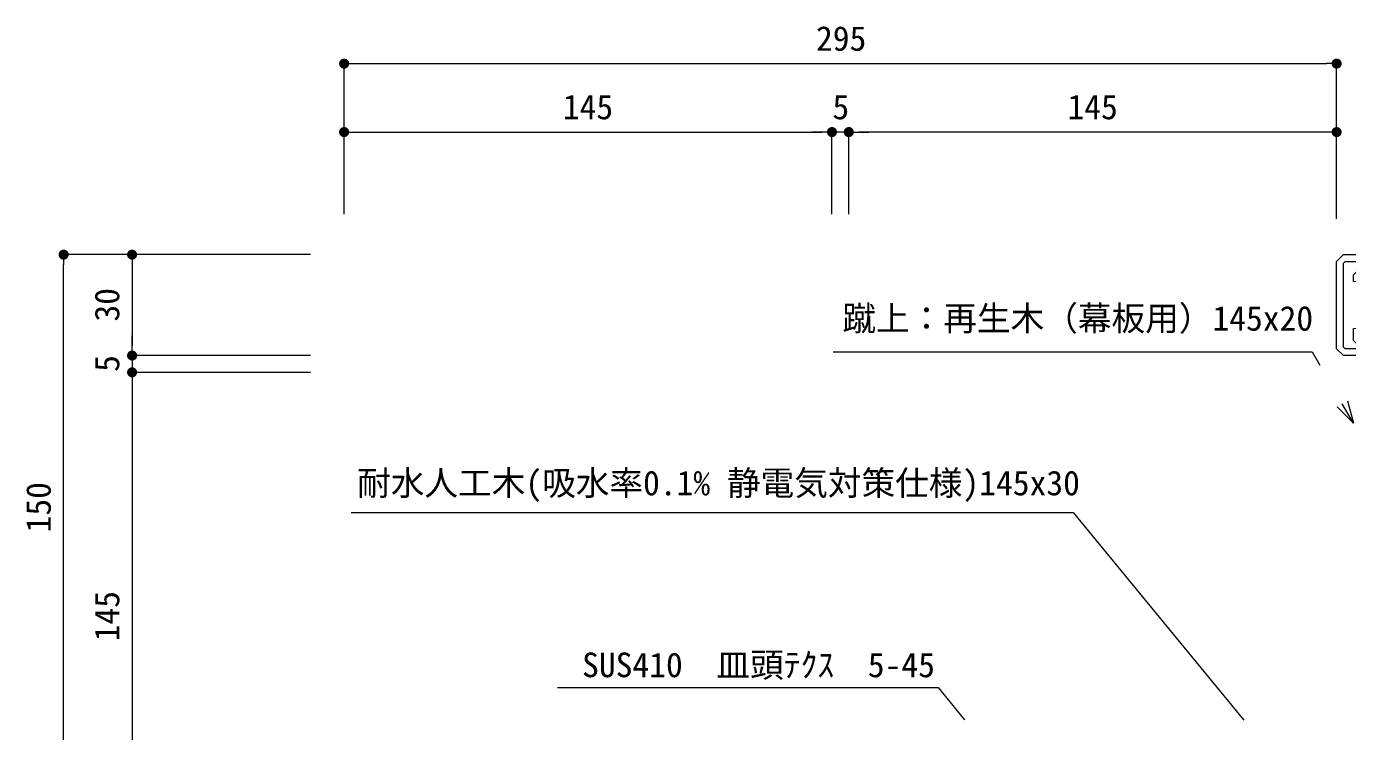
# Model space of a CAD drawing. Units: millimetres, scale not verified. Extents: x -4603 to 4686, y -14667 to 14758.
# Drawn here: x 4033.2 to 4425.9, y -13564.5 to -13354.7 of the extents above; entities that cross this region are included whole.
import ezdxf
from ezdxf.enums import TextEntityAlignment as Align

# ---------------------------------------------------------------- set-up
doc = ezdxf.new("R2010")
doc.units = ezdxf.units.MM
doc.header["$LTSCALE"] = 6.6
for name, color, linetype, lineweight in [('0-0_A-E01-仕上太線', 4, 'Continuous', 9), ('0-4_0', 7, 'Continuous', 9), ('0-5_A-B03-文字_書込_小', 7, 'Continuous', 9), ('0-E_SUNPO_s', 4, 'Continuous', 9), ('1-0_0-A12-寸法_目地', 5, 'Continuous', 9)]:
    doc.layers.add(name, color=color, linetype=linetype, lineweight=lineweight)
doc.styles.add('ＭＳ ゴシック', font='')
doc.styles.get('ＭＳ ゴシック').set_extended_font_data('MS Gothic')

# ---------------------------------------------------------------- blocks, each defined once
blk = doc.blocks.new('_Dot')
at = {"layer": '0-4_0'}
blk.add_line((-25, 0), (-50, 0), dxfattribs=at)
for points in [[(0, 0), (-25, 0), (-24.8, 3.13)], [(0, 0), (-24.8, -3.13), (-25, 0)], [(0, 0), (-24.8, 3.13), (-24.21, 6.22)], [(0, 0), (-24.21, -6.22), (-24.8, -3.13)], [(0, 0), (-24.21, 6.22), (-23.24, 9.2)], [(0, 0), (-23.24, -9.2), (-24.21, -6.22)], [(0, 0), (-23.24, 9.2), (-21.91, 12.04)], [(0, 0), (-21.91, -12.04), (-23.24, -9.2)], [(0, 0), (-21.91, 12.04), (-20.23, 14.69)], [(0, 0), (-20.23, -14.69), (-21.91, -12.04)], [(0, 0), (-20.23, 14.69), (-18.22, 17.11)], [(0, 0), (-18.22, -17.11), (-20.23, -14.69)], [(0, 0), (-18.22, 17.11), (-15.94, 19.26)], [(0, 0), (-15.94, -19.26), (-18.22, -17.11)], [(0, 0), (-15.94, 19.26), (-13.4, 21.11)], [(0, 0), (-13.4, -21.11), (-15.94, -19.26)], [(0, 0), (-13.4, 21.11), (-10.64, 22.62)], [(0, 0), (-10.64, -22.62), (-13.4, -21.11)], [(0, 0), (-10.64, 22.62), (-7.73, 23.78)], [(0, 0), (-7.73, -23.78), (-10.64, -22.62)], [(0, 0), (-7.73, 23.78), (-4.68, 24.56)], [(0, 0), (-4.68, -24.56), (-7.73, -23.78)], [(0, 0), (-4.68, 24.56), (-1.57, 24.95)], [(0, 0), (-1.57, -24.95), (-4.68, -24.56)], [(0, 0), (-1.57, 24.95), (1.57, 24.95)], [(0, 0), (1.57, -24.95), (-1.57, -24.95)], [(0, 0), (1.57, 24.95), (4.68, 24.56)], [(0, 0), (4.68, 24.56), (7.73, 23.78)], [(0, 0), (7.73, 23.78), (10.64, 22.62)], [(0, 0), (10.64, 22.62), (13.4, 21.11)], [(0, 0), (13.4, 21.11), (15.94, 19.26)], [(0, 0), (15.94, 19.26), (18.22, 17.11)], [(0, 0), (18.22, 17.11), (20.23, 14.69)], [(0, 0), (20.23, 14.69), (21.91, 12.04)], [(0, 0), (21.91, 12.04), (23.24, 9.2)], [(0, 0), (23.24, 9.2), (24.21, 6.22)], [(0, 0), (24.21, 6.22), (24.8, 3.13)], [(0, 0), (24.8, 3.13), (25, 0)], [(0, 0), (4.68, -24.56), (1.57, -24.95)], [(0, 0), (7.73, -23.78), (4.68, -24.56)], [(0, 0), (10.64, -22.62), (7.73, -23.78)], [(0, 0), (13.4, -21.11), (10.64, -22.62)], [(0, 0), (15.94, -19.26), (13.4, -21.11)], [(0, 0), (18.22, -17.11), (15.94, -19.26)], [(0, 0), (20.23, -14.69), (18.22, -17.11)], [(0, 0), (21.91, -12.04), (20.23, -14.69)], [(0, 0), (23.24, -9.2), (21.91, -12.04)], [(0, 0), (24.21, -6.22), (23.24, -9.2)], [(0, 0), (24.8, -3.13), (24.21, -6.22)], [(0, 0), (25, 0), (24.8, -3.13)]]:
    blk.add_solid(points, dxfattribs=at)
blk = doc.blocks.new('DK-2020-V1 S')
at = {"layer": '0-4_0'}
for p, q in [((250, 1200), (300, 1250)), ((300, 1250), (887.5, 1250)), ((2381.2, 1250), (2112.5, 1250)), ((3300, 1250), (3031.2, 1250)), ((4218.8, 1250), (3950, 1250)), ((5137.5, 1250), (4868.8, 1250)), ((1137.5, 1000), (1137.5, 425)), ((1862.5, 1000), (1862.5, 450)), ((2631.2, 450), (2631.2, 1000)), ((2781.2, 1000), (2781.2, 450)), ((3550, 450), (3550, 1000)), ((3700, 1000), (3700, 450)), ((4468.8, 450), (4468.8, 1000)), ((4618.8, 1000), (4618.8, 450)), ((5387.5, 450), (5387.5, 1000)), ((6112.5, 1000), (6112.5, 425)), ((550, 700), (550, 800)), ((6700, 700), (6700, 800)), ((2112.5, 200), (2381.2, 200)), ((3031.2, 200), (3300, 200)), ((3950, 200), (4218.8, 200)), ((4868.8, 200), (5137.5, 200)), ((1244.8, 50), (919.8, 50)), ((1719.8, 0), (1294.8, 0)), ((2094.8, 50), (1769.8, 50)), ((1908.8, 50), (2069.8, 50)), ((2569.8, 0), (2144.8, 0)), ((2944.8, 50), (2619.8, 50)), ((3419.8, 0), (2994.8, 0)), ((3794.8, 50), (3469.8, 50)), ((4269.8, 0), (3844.8, 0)), ((4644.8, 50), (4319.8, 50)), ((5119.8, 0), (4694.8, 0)), ((5494.8, 50), (5169.8, 50)), ((5969.8, 0), (5544.8, 0)), ((6344.8, 50), (6019.8, 50))]:
    blk.add_line(p, q, dxfattribs=at)
for points in [[(869.8, 0), (100, 0), (0, 100), (0, 1400), (100, 1500), (7150, 1500), (7250, 1400)], [(500, 0), (500, 75), (475, 100), (125, 100), (100, 125), (100, 1375), (125, 1400), (7125, 1400), (7150, 1375), (7150, 125), (7125, 100), (6775, 100), (6750, 75), (6750, 0)], [(7250, 1400), (7250, 100), (7150, 0), (6394.8, 0)], [(250, 1100), (250, 1200), (300, 1250)], [(1287.5, 942.1), (1287.5, 1150), (1337.5, 1200), (1662.5, 1200), (1712.5, 1150), (1712.5, 942.1)], [(5537.5, 942.1), (5537.5, 1150), (5587.5, 1200), (5912.5, 1200), (5962.5, 1150), (5962.5, 942.1)], [(7000, 1100), (7000, 1200), (6950, 1250), (6362.5, 1250)], [(7000, 1200), (6950, 1250), (7000, 1200)], [(887.5, 175), (300, 175), (250, 225), (300, 175), (250, 225), (250, 400)], [(1287.5, 557.9), (1287.5, 350), (1337.5, 300), (1662.5, 300), (1712.5, 350), (1712.5, 557.9)], [(5962.5, 557.9), (5962.5, 350), (5912.5, 300), (5587.5, 300), (5537.5, 350), (5537.5, 557.9)], [(6362.5, 175), (6950, 175), (7000, 225), (6950, 175), (7000, 225), (7000, 400)], [(2326.8, 200), (2131.2, 200), (2326.8, 200)], [(1901.5, 50), (2058, 50), (1914.4, 50)]]:
    blk.add_lwpolyline(points, dxfattribs=at)
for centre, radius, start, end in [((887.5, 1000), 250, 0, 90), ((2112.5, 1000), 250, 90, 180), ((2381.2, 1000), 250, 0, 90), ((3031.2, 1000), 250, 90, 180), ((3300, 1000), 250, 0, 90), ((3950, 1000), 250, 90, 180), ((4218.8, 1000), 250, 0, 90), ((4868.8, 1000), 250, 90, 180), ((5137.5, 1000), 250, 0, 90), ((6362.5, 1000), 250, 90, 180), ((250, 800), 300, 0, 90), ((7000, 800), 300, 90, 180), ((1487.5, 942.1), 200, 180, 230.20819), ((1327.5, 750), 50, 309.79181, 50.20816), ((1672.5, 750), 50, 129.79185, 230.20821), ((1512.5, 942.1), 200, 309.79181, 0), ((5737.5, 942.1), 200, 180, 230.20819), ((5577.5, 750), 50, 309.79179, 50.20815), ((5922.5, 750), 50, 129.79184, 230.20819), ((5762.5, 942.1), 200, 309.79179, 0), ((250, 700), 300, 270, 0), ((1487.5, 557.9), 200, 129.79182, 180), ((1512.5, 557.9), 200, 0, 50.20817), ((5737.5, 557.9), 200, 129.79184, 180), ((5762.5, 557.9), 200, 0, 50.20818), ((7000, 700), 300, 180, 270), ((887.5, 425), 250, 270, 0), ((2112.5, 450), 250, 180, 270), ((2381.2, 450), 250, 270, 0), ((3031.2, 450), 250, 180, 270), ((3300, 450), 250, 270, 0), ((3950, 450), 250, 180, 270), ((4218.8, 450), 250, 270, 0), ((4868.8, 450), 250, 180, 270), ((5137.5, 450), 250, 270, 0), ((6362.5, 425), 250, 180, 270), ((919.8, 0), 50, 90, 180), ((1244.8, 0), 50, 0, 90), ((1769.8, 0), 50, 90, 180), ((2094.8, 0), 50, 0, 90), ((2619.8, 0), 50, 90, 180), ((2944.8, 0), 50, 0, 90), ((3469.8, 0), 50, 90, 180), ((3794.8, 0), 50, 0, 90), ((4319.8, 0), 50, 90, 180), ((4644.8, 0), 50, 0, 90), ((5169.8, 0), 50, 90, 180), ((5494.8, 0), 50, 0, 90), ((6019.8, 0), 50, 90, 180), ((6344.8, 0), 50, 0, 90)]:
    blk.add_arc(centre, radius, start, end, dxfattribs=at)
blk = doc.blocks.new('_Open30')
at = {"layer": '0-E_SUNPO_s'}
blk.add_line((0, 0), (-50, 0), dxfattribs=at)
blk.add_lwpolyline([(-50, 13.4), (0, 0), (-50, -13.4)], dxfattribs=at)

msp = doc.modelspace()

# ---------------------------------------------------------------- linework, layer by layer
at = {"layer": '0-5_A-B03-文字_書込_小'}
for points in [[(4273.042, -13451.518), (4415.376, -13451.518), (4417.666, -13455.476)], [(4129.753, -13499.361), (4344.408, -13499.361), (4395.06, -13561.039)], [(4191.141, -13551.361), (4304.261, -13551.361), (4312.099, -13560.995)]]:
    msp.add_lwpolyline(points, dxfattribs=at)
at = {"layer": '1-0_0-A12-寸法_目地'}
for p, q in [((4127.681, -13410.631), (4127.681, -13365.807)), ((4130.681, -13365.807), (4419.681, -13365.807)), ((4422.681, -13410.631), (4422.681, -13365.807)), ((4127.681, -13410.631), (4127.681, -13386.171)), ((4130.681, -13386.171), (4269.681, -13386.171)), ((4269.681, -13386.171), (4266.681, -13386.171)), ((4272.681, -13410.631), (4272.681, -13386.171)), ((4272.681, -13410.631), (4272.681, -13386.171)), ((4277.681, -13386.171), (4272.681, -13386.171)), ((4277.681, -13410.631), (4277.681, -13386.171)), ((4277.681, -13410.631), (4277.681, -13386.171)), ((4419.681, -13386.171), (4280.681, -13386.171)), ((4280.681, -13386.171), (4283.681, -13386.171)), ((4422.681, -13411.971), (4422.681, -13386.171)), ((4117.681, -13422.627), (4044.296, -13422.627)), ((4044.296, -13569.631), (4044.296, -13425.627)), ((4117.681, -13422.627), (4064.659, -13422.627)), ((4064.659, -13425.627), (4064.659, -13449.627)), ((4064.659, -13449.627), (4064.659, -13446.627)), ((4117.681, -13452.627), (4064.659, -13452.627)), ((4117.681, -13452.627), (4064.659, -13452.627)), ((4064.659, -13452.627), (4064.659, -13457.627)), ((4117.681, -13457.627), (4064.659, -13457.627)), ((4117.681, -13457.627), (4064.659, -13457.627)), ((4064.659, -13460.627), (4064.659, -13463.627)), ((4064.659, -13460.627), (4064.659, -13599.631))]:
    msp.add_line(p, q, dxfattribs=at)

# ---------------------------------------------------------------- block references
at = {"layer": '0-0_A-E01-仕上太線', "xscale": 0.02, "yscale": 0.02}
msp.add_blockref('DK-2020-V1 S', (4422.681, -13452.626), dxfattribs=at)
at = {"layer": '0-5_A-B03-文字_書込_小', "xscale": 0.1333333, "yscale": 0.1333333, "rotation": 300.04983}
msp.add_blockref('_Open30', (4427.681, -13472.788), dxfattribs=at)
at = {"layer": '1-0_0-A12-寸法_目地', "xscale": 0.06, "yscale": 0.06}
for p, rotation in [((4127.681, -13365.807), 180), ((4127.681, -13386.171), 180), ((4277.681, -13386.171), 180), ((4277.681, -13386.171), 180), ((4044.296, -13422.627), 90), ((4064.659, -13422.627), 90), ((4064.659, -13452.627), 270), ((4064.659, -13452.627), 270), ((4064.659, -13457.627), 90), ((4064.659, -13457.627), 90)]:
    msp.add_blockref('_Dot', p, dxfattribs=dict(at, rotation=rotation))
for p in [(4422.681, -13365.807), (4272.681, -13386.171), (4272.681, -13386.171), (4422.681, -13386.171)]:
    msp.add_blockref('_Dot', p, dxfattribs=at)

# ---------------------------------------------------------------- texts
at = {"layer": '0-5_A-B03-文字_書込_小', "style": 'ＭＳ ゴシック'}
for s, p in [('蹴上：再生木（幕板用）145x20', (4275.773, -13447.429)), ('耐水人工木(吸水率0.1% 静電気対策仕様)145x30', (4131.546, -13496.403)), ('SUS410\u3000皿頭ﾃｸｽ\u30005-45', (4198.409, -13550.495))]:
    msp.add_text(s, height=7.331, dxfattribs=at).set_placement(p, align=Align.BOTTOM_LEFT)
at = {"layer": '1-0_0-A12-寸法_目地', "style": 'ＭＳ ゴシック'}
for s, p in [('295', (4267.925, -13364.196)), ('145', (4192.678, -13384.56)), ('5', (4272.821, -13384.56)), ('145', (4342.678, -13384.56))]:
    msp.add_text(s, height=7.331, dxfattribs=at).set_placement(p, align=Align.BOTTOM_LEFT)
for s, p in [('30', (4063.049, -13442.522)), ('5', (4063.049, -13457.487)), ('150', (4042.685, -13505.228)), ('145', (4063.049, -13537.632))]:
    msp.add_text(s, height=7.331, rotation=90, dxfattribs=at).set_placement(p, align=Align.BOTTOM_LEFT)

doc.saveas('drawing.dxf')
